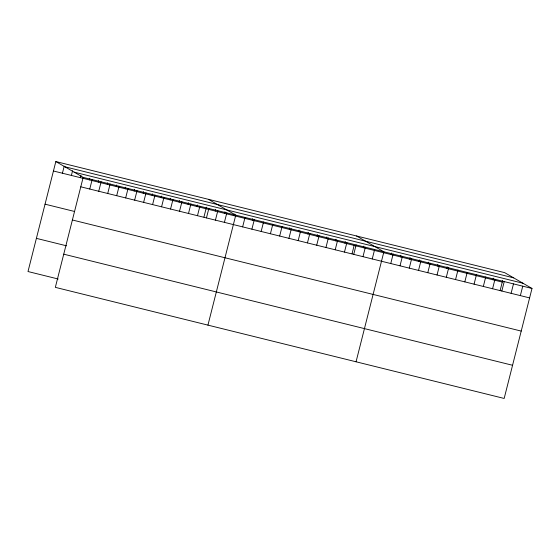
<?xml version="1.0" encoding="UTF-8"?>
<svg xmlns="http://www.w3.org/2000/svg" width="560" height="560" viewBox="0 0 560 560"><rect width="100%" height="100%" fill="white"/><g stroke="black" fill="none" stroke-linecap="round" stroke-linejoin="round"><path stroke-width="0.84" d="M55.832 161.553L83.174 177.373L55.342 287.357L504.168 398.447L532 288.463L504.658 272.643L55.832 161.553L28 271.537L58.191 279.006M62.419 173.215L64.211 166.131M71.393 175.441L72.59 170.716M80.367 177.66L80.969 175.301M89.348 179.879L89.747 178.311M89.761 189.035L92.148 179.592M98.322 182.105L98.721 180.53M98.735 191.254L101.129 181.811M107.303 184.324L107.695 182.749M107.716 193.48L110.103 184.037M116.277 186.55L116.676 184.975M116.69 195.699L119.084 186.256M125.251 188.769L125.65 187.194M125.671 197.925L128.058 188.482M134.232 190.988L134.631 189.42M134.645 200.144L137.032 190.701M143.206 193.214L143.605 191.639M143.619 202.37L146.013 192.92M152.18 195.433L152.579 193.858M152.6 204.589L154.987 195.146M161.161 197.659L161.56 196.084M161.574 206.808L163.961 197.365M170.135 199.878L170.534 198.303M170.548 209.034L172.942 199.591M179.109 202.104L179.508 200.529M179.529 211.253L181.916 201.81M188.09 204.323L188.489 202.748M188.503 213.479L190.89 204.036M197.064 206.542L197.463 204.974M197.477 215.698L199.871 206.255M203.945 217.063L206.437 207.193M206.458 217.917L208.845 208.474M215.299 211.057L215.698 209.482M215.432 220.143L217.819 210.7M224.553 213.346L224.952 211.778M224.406 222.362L226.8 212.919M233.814 215.642L234.213 214.067M207.942 325.129L235.774 215.145L208.432 199.325M242.641 226.877L245.035 217.434M252.329 220.22L252.728 218.652M251.902 229.166L254.289 219.723M261.156 231.462L263.543 222.019M270.417 233.751L272.804 224.308M279.671 236.04L282.058 226.597M289.352 229.39L289.751 227.815M288.925 238.336L291.319 228.893M298.613 231.679L299.012 230.104M298.186 240.625L300.573 231.182M307.867 233.968L308.266 232.4M307.44 242.914L309.834 233.471M317.128 236.264L317.527 234.689M316.701 245.21L319.088 235.767M326.382 238.553L326.781 236.978M325.955 247.499L328.342 238.056M335.643 240.842L336.035 239.274M335.216 249.788L337.603 240.345M344.897 243.138L345.296 241.563M344.47 252.084L346.857 242.641M352.058 253.722L354.151 245.427M353.724 254.373L356.118 244.93M363.412 247.716L363.811 246.148M362.985 256.662L365.372 247.219M372.239 258.958L374.633 249.515M356.055 361.788L383.887 251.804L356.545 235.984M391.181 254.59L391.58 253.022M390.754 263.536L393.148 254.093M400.442 256.886L400.834 255.311M400.015 265.832L402.402 256.389M409.696 259.175L410.095 257.6M409.269 268.121L411.656 258.678M418.95 261.464L419.349 259.896M418.523 270.41L420.917 260.967M428.211 263.76L428.61 262.185M427.784 272.706L430.171 263.263M437.465 266.049L437.864 264.474M437.038 274.995L439.432 265.552M446.726 268.338L447.125 266.77M446.299 277.284L448.686 267.841M455.553 279.58L457.947 270.137M464.814 281.869L467.201 272.426M474.068 284.158L476.455 274.715M483.322 286.454L485.716 277.011M493.01 279.797L493.409 278.222M492.583 288.743L494.97 279.3M500.164 290.381L502.663 280.518M501.837 291.032L504.231 281.589M511.098 293.328L513.485 283.885M520.352 295.617L522.746 286.174M64.855 166.768L513.681 277.865M74.151 172.151L522.977 283.241M83.174 177.373L532 288.463M53.438 170.996L502.264 282.086M80.787 186.816L529.613 297.906M45.045 204.176L74.424 211.442M72.387 219.989L521.213 331.086M36.393 238.357L66.591 245.833M63.742 254.177L512.568 365.274"/></g></svg>
